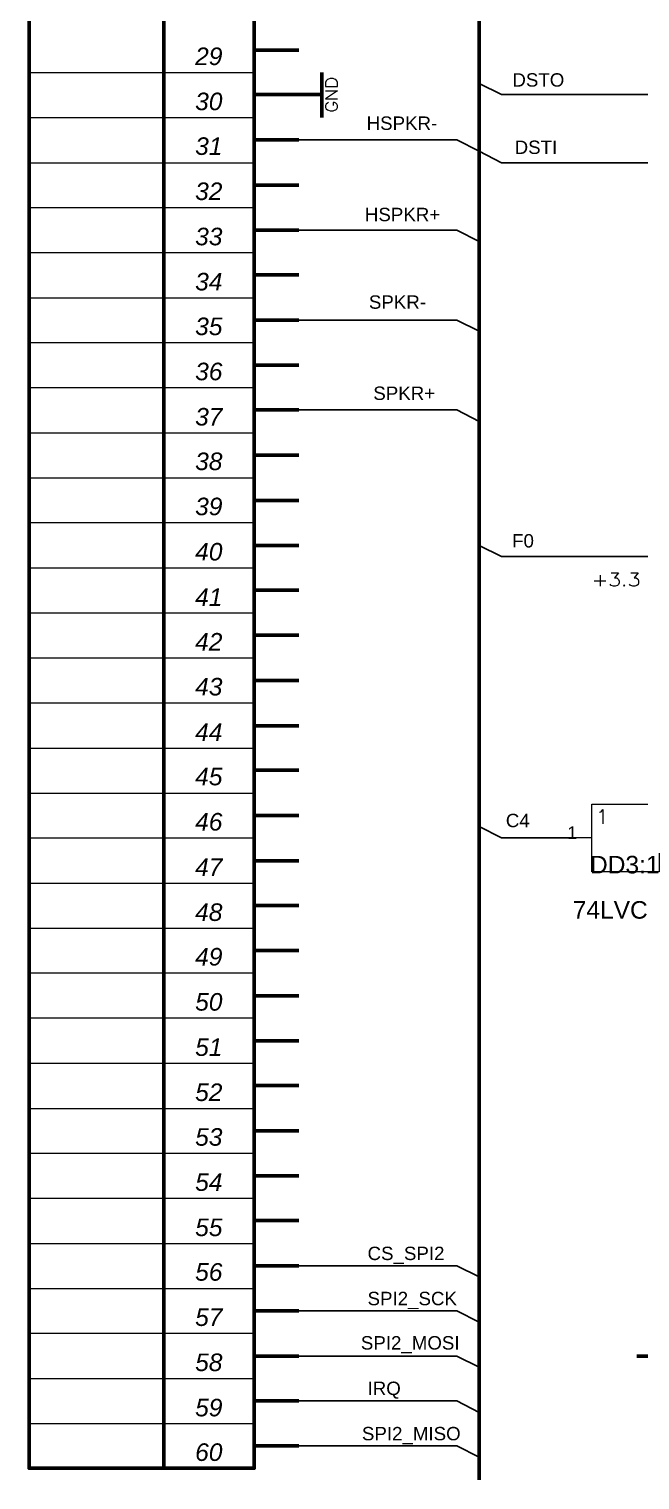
# Model space of a CAD drawing. Header units: millimetres. Extents: x -2024 to 917, y -725 to 13.
# Drawn here: x 679.6 to 725.2, y -193.4 to -85.1 of the extents above; entities that cross this region are included whole.
import ezdxf

# ---------------------------------------------------------------- set-up
doc = ezdxf.new("R2010")
doc.units = ezdxf.units.MM
for name, color, linetype in [('PDF _Геометрия', 7, 'Continuous'), ('PDF _Текст', 7, 'Continuous'), ('Sheet', 255, 'Continuous')]:
    doc.layers.add(name, color=color, linetype=linetype)
doc.styles.add('PDF Arial', font='arial.ttf')
doc.styles.add('PDF Arial Italic', font='ariali.ttf')
doc.styles.get("Standard").update_dxf_attribs({"font": 'arial.ttf'})

msp = doc.modelspace()

# ---------------------------------------------------------------- linework, layer by layer
at = {"layer": 'PDF _Геометрия', "lineweight": 50}
msp.add_lwpolyline([(679.56, 12.61), (696.39, 12.61), (696.39, -192.56), (679.56, -192.56)], close=True, dxfattribs=at)
for points in [[(689.64, -192.56), (689.64, 12.61)], [(713.18, -79.89), (713.18, -89.97), (713.18, -93.35), (713.18, -95.06), (713.18, -100.1), (713.18, -106.81), (713.18, -113.52), (713.18, -124.47), (713.18, -145.47), (713.18, -177.43), (713.18, -180.81), (713.18, -184.18), (713.18, -187.52), (713.18, -190.89), (713.18, -193.43)], [(696.39, -86.64), (699.72, -86.64)], [(701.43, -88.31), (701.43, -91.68)], [(701.43, -89.97), (699.72, -89.97), (696.39, -89.97)], [(696.39, -93.35), (699.72, -93.35)], [(696.39, -96.72), (699.72, -96.72)], [(696.39, -100.1), (699.72, -100.1)], [(696.39, -103.43), (699.72, -103.43)], [(696.39, -106.81), (699.72, -106.81)], [(696.39, -110.18), (699.72, -110.18)], [(696.39, -113.52), (699.72, -113.52)], [(696.39, -116.89), (699.72, -116.89)], [(696.39, -120.27), (699.72, -120.27)], [(696.39, -123.64), (699.72, -123.64)], [(696.39, -126.97), (699.72, -126.97)], [(696.39, -130.35), (699.72, -130.35)], [(696.39, -133.72), (699.72, -133.72)], [(696.39, -137.1), (699.72, -137.1)], [(696.39, -140.43), (699.72, -140.43)], [(696.39, -143.81), (699.72, -143.81)], [(696.39, -147.18), (699.72, -147.18)], [(696.39, -150.52), (699.72, -150.52)], [(696.39, -153.89), (699.72, -153.89)], [(696.39, -157.27), (699.72, -157.27)], [(696.39, -160.64), (699.72, -160.64)], [(696.39, -163.97), (699.72, -163.97)], [(696.39, -167.35), (699.72, -167.35)], [(696.39, -170.72), (699.72, -170.72)], [(696.39, -174.06), (699.72, -174.06)], [(696.39, -177.43), (699.72, -177.43)], [(696.39, -180.81), (699.72, -180.81)], [(696.39, -184.18), (699.72, -184.18)], [(724.97, -184.18), (728.31, -184.18)], [(696.39, -187.52), (699.72, -187.52)], [(696.39, -190.89), (699.72, -190.89)]]:
    msp.add_lwpolyline(points, dxfattribs=at)
at = {"layer": 'PDF _Геометрия', "lineweight": 5}
for points in [[(696.39, -86.64), (699.72, -86.64)], [(701.43, -89.97), (699.72, -89.97), (696.39, -89.97)], [(696.39, -93.35), (699.72, -93.35)], [(696.39, -96.72), (699.72, -96.72)], [(696.39, -100.1), (699.72, -100.1)], [(696.39, -103.43), (699.72, -103.43)], [(696.39, -106.81), (699.72, -106.81)], [(696.39, -110.18), (699.72, -110.18)], [(696.39, -113.52), (699.72, -113.52)], [(696.39, -116.89), (699.72, -116.89)], [(696.39, -120.27), (699.72, -120.27)], [(696.39, -123.64), (699.72, -123.64)], [(696.39, -126.97), (699.72, -126.97)], [(696.39, -130.35), (699.72, -130.35)], [(696.39, -133.72), (699.72, -133.72)], [(696.39, -137.1), (699.72, -137.1)], [(696.39, -140.43), (699.72, -140.43)], [(696.39, -143.81), (699.72, -143.81)], [(721.6, -145.47), (719.93, -145.47)], [(696.39, -147.18), (699.72, -147.18)], [(696.39, -150.52), (699.72, -150.52)], [(696.39, -153.89), (699.72, -153.89)], [(696.39, -157.27), (699.72, -157.27)], [(696.39, -160.64), (699.72, -160.64)], [(696.39, -163.97), (699.72, -163.97)], [(696.39, -167.35), (699.72, -167.35)], [(696.39, -170.72), (699.72, -170.72)], [(696.39, -174.06), (699.72, -174.06)], [(696.39, -177.43), (699.72, -177.43)], [(696.39, -180.81), (699.72, -180.81)], [(696.39, -184.18), (699.72, -184.18)], [(696.39, -187.52), (699.72, -187.52)], [(696.39, -190.89), (699.72, -190.89)]]:
    msp.add_lwpolyline(points, dxfattribs=at)
at = {"layer": 'PDF _Геометрия', "lineweight": 18}
for points in [[(679.56, -88.31), (696.39, -88.31)], [(701.72, -89.68), (702.6, -89.68), (701.72, -90.27), (702.6, -90.27)], [(701.93, -90.56), (701.85, -90.6), (701.77, -90.68), (701.72, -90.77), (701.72, -90.93), (701.77, -91.02), (701.85, -91.1), (701.93, -91.14), (702.06, -91.18), (702.27, -91.18), (702.39, -91.14), (702.47, -91.1), (702.56, -91.02), (702.6, -90.93), (702.6, -90.77), (702.56, -90.68), (702.47, -90.6), (702.39, -90.56), (702.27, -90.56), (702.27, -90.77)], [(679.56, -91.68), (696.39, -91.68)], [(679.56, -95.06), (696.39, -95.06)], [(679.56, -98.39), (696.39, -98.39)], [(679.56, -101.77), (696.39, -101.77)], [(679.56, -105.14), (696.39, -105.14)], [(679.56, -108.47), (696.39, -108.47)], [(679.56, -111.85), (696.39, -111.85)], [(679.56, -115.22), (696.39, -115.22)], [(679.56, -118.6), (696.39, -118.6)], [(679.56, -121.93), (696.39, -121.93)], [(679.56, -125.31), (696.39, -125.31)], [(723.06, -125.68), (723.6, -125.68), (723.31, -126.06), (723.47, -126.06), (723.56, -126.14), (723.6, -126.18), (723.64, -126.31), (723.64, -126.43), (723.6, -126.56), (723.52, -126.64), (723.35, -126.68), (723.22, -126.68), (723.06, -126.64), (723.02, -126.6), (722.97, -126.52)], [(724.52, -125.68), (725.06, -125.68), (724.77, -126.06), (724.93, -126.06), (725.02, -126.14), (725.06, -126.18), (725.1, -126.31), (725.1, -126.43), (725.06, -126.56), (724.97, -126.64), (724.81, -126.68), (724.68, -126.68), (724.52, -126.64), (724.47, -126.6), (724.43, -126.52)], [(721.77, -126.27), (722.64, -126.27)], [(722.22, -125.85), (722.22, -126.68)], [(679.56, -128.68), (696.39, -128.68)], [(679.56, -132.02), (696.39, -132.02)], [(679.56, -135.39), (696.39, -135.39)], [(679.56, -138.77), (696.39, -138.77)], [(679.56, -142.14), (696.39, -142.14)], [(722.18, -143.56), (722.31, -143.52), (722.43, -143.35), (722.43, -144.43)], [(679.56, -145.47), (696.39, -145.47)], [(679.56, -148.85), (696.39, -148.85)], [(679.56, -152.22), (696.39, -152.22)], [(679.56, -155.56), (696.39, -155.56)], [(679.56, -158.93), (696.39, -158.93)], [(679.56, -162.31), (696.39, -162.31)], [(679.56, -165.68), (696.39, -165.68)], [(679.56, -169.02), (696.39, -169.02)], [(679.56, -172.39), (696.39, -172.39)], [(679.56, -175.77), (696.39, -175.77)], [(679.56, -179.14), (696.39, -179.14)], [(679.56, -182.47), (696.39, -182.47)], [(679.56, -185.85), (696.39, -185.85)], [(679.56, -189.22), (696.39, -189.22)]]:
    msp.add_lwpolyline(points, dxfattribs=at)
for points in [[(701.72, -89.35), (702.6, -89.35), (702.6, -89.06), (702.56, -88.93), (702.47, -88.85), (702.39, -88.81), (702.27, -88.77), (702.06, -88.77), (701.93, -88.81), (701.85, -88.85), (701.77, -88.93), (701.72, -89.06)], [(724.02, -126.6), (723.97, -126.64), (724.02, -126.68), (724.06, -126.64)], [(726.64, -142.97), (726.64, -148.02), (721.6, -148.02), (721.6, -142.97)]]:
    msp.add_lwpolyline(points, close=True, dxfattribs=at)
at = {"layer": 'PDF _Геометрия', "lineweight": 25}
for points in [[(778.77, -90.85), (777.1, -89.97), (774.56, -89.97), (717.39, -89.97), (714.85, -89.97), (713.18, -89.14)], [(699.72, -93.35), (708.14, -93.35), (711.52, -93.35), (713.18, -94.18), (714.85, -95.06), (717.39, -95.06), (774.56, -95.06), (777.1, -95.06), (778.77, -95.89), (780.47, -96.72), (782.97, -96.72), (788.85, -96.72)], [(699.72, -100.1), (708.14, -100.1), (711.52, -100.1), (713.18, -100.93)], [(699.72, -106.81), (708.14, -106.81), (711.52, -106.81), (713.18, -107.64)], [(699.72, -113.52), (707.31, -113.52), (711.52, -113.52), (713.18, -114.39)], [(729.18, -124.47), (717.39, -124.47), (714.85, -124.47), (713.18, -123.64)], [(719.93, -145.47), (716.56, -145.47), (714.85, -145.47), (713.18, -144.64)], [(699.72, -177.43), (708.97, -177.43), (711.52, -177.43), (713.18, -178.27)], [(699.72, -180.81), (708.97, -180.81), (711.52, -180.81), (713.18, -181.64)], [(699.72, -184.18), (708.97, -184.18), (711.52, -184.18), (713.18, -185.02)], [(699.72, -187.52), (708.97, -187.52), (711.52, -187.52), (713.18, -188.39)], [(699.72, -190.89), (708.14, -190.89), (711.52, -190.89), (713.18, -191.72)]]:
    msp.add_lwpolyline(points, dxfattribs=at)

# ---------------------------------------------------------------- texts
at = {"layer": 'PDF _Текст', "attachment_point": 7}
for s, insert, char_height, style in [('29', (691.97, -87.78), 1.312, 'PDF Arial Italic'), ('30', (691.97, -91.15), 1.312, 'PDF Arial Italic'), ('31', (691.97, -94.49), 1.312, 'PDF Arial Italic'), ('32', (691.97, -97.86), 1.312, 'PDF Arial Italic'), ('33', (691.97, -101.24), 1.312, 'PDF Arial Italic'), ('34', (691.97, -104.61), 1.312, 'PDF Arial Italic'), ('35', (691.97, -107.95), 1.312, 'PDF Arial Italic'), ('36', (691.97, -111.32), 1.312, 'PDF Arial Italic'), ('37', (691.97, -114.7), 1.312, 'PDF Arial Italic'), ('38', (691.97, -118.03), 1.312, 'PDF Arial Italic'), ('39', (691.97, -121.4), 1.312, 'PDF Arial Italic'), ('40', (691.97, -124.78), 1.312, 'PDF Arial Italic'), ('41', (691.97, -128.15), 1.312, 'PDF Arial Italic'), ('42', (691.97, -131.49), 1.312, 'PDF Arial Italic'), ('43', (691.97, -134.86), 1.312, 'PDF Arial Italic'), ('44', (691.97, -138.24), 1.312, 'PDF Arial Italic'), ('45', (691.97, -141.57), 1.312, 'PDF Arial Italic'), ('46', (691.97, -144.95), 1.312, 'PDF Arial Italic'), ('1', (719.77, -145.57), 0.954, 'PDF Arial'), ('47', (691.97, -148.32), 1.312, 'PDF Arial Italic'), ('DD3:1', (721.47, -148.15), 1.312, 'PDF Arial'), ('48', (691.97, -151.7), 1.312, 'PDF Arial Italic'), ('74LVC04', (720.18, -151.53), 1.312, 'PDF Arial'), ('49', (691.97, -155.03), 1.312, 'PDF Arial Italic'), ('50', (691.97, -158.4), 1.312, 'PDF Arial Italic'), ('51', (691.97, -161.78), 1.312, 'PDF Arial Italic'), ('52', (691.97, -165.15), 1.312, 'PDF Arial Italic'), ('53', (691.97, -168.49), 1.312, 'PDF Arial Italic'), ('54', (691.97, -171.86), 1.312, 'PDF Arial Italic'), ('55', (691.97, -175.24), 1.312, 'PDF Arial Italic'), ('56', (691.97, -178.57), 1.312, 'PDF Arial Italic'), ('57', (691.97, -181.95), 1.312, 'PDF Arial Italic'), ('58', (691.97, -185.32), 1.312, 'PDF Arial Italic'), ('59', (691.97, -188.7), 1.312, 'PDF Arial Italic'), ('60', (691.97, -192.03), 1.312, 'PDF Arial Italic')]:
    msp.add_mtext(s, dxfattribs=dict(at, insert=insert, char_height=char_height, style=style))
at = {"layer": 'Sheet', "color": 2}
for s, p in [('DSTO', (715.67, -89.37)), ('HSPKR-', (704.78, -92.6)), ('DSTI', (715.84, -94.4)), ('HSPKR+', (704.65, -99.42)), ('SPKR-', (704.95, -105.96)), ('SPKR+', (705.28, -112.77)), ('F0', (715.65, -123.79)), ('C4', (715.18, -144.68)), ('CS_SPI2', (704.85, -177.01)), ('SPI2_SCK', (704.85, -180.38)), ('SPI2_MOSI', (704.35, -183.69)), ('IRQ', (704.85, -187.09)), ('SPI2_MISO', (704.43, -190.47))]:
    msp.add_text(s, height=1, dxfattribs=at).set_placement(p)

doc.saveas('drawing.dxf')
